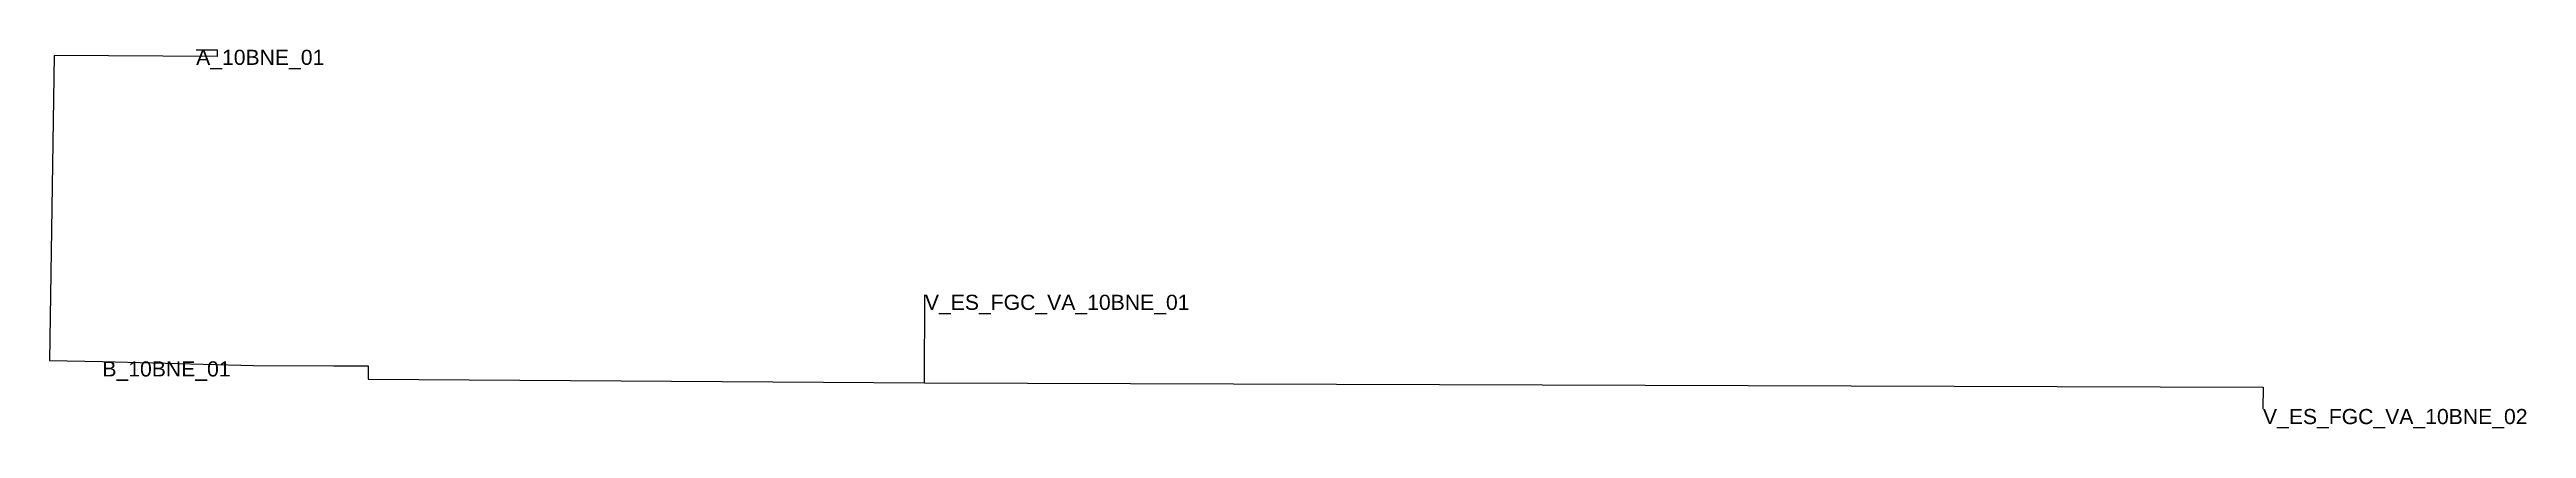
# Model space of a CAD drawing. Header units: metres. Extents: x 427761.3 to 427843.1, y 4583273.3 to 4583285.8.
import ezdxf
from ezdxf.enums import TextEntityAlignment as Align

# ---------------------------------------------------------------- set-up
doc = ezdxf.new("R2010")
doc.units = ezdxf.units.M
doc.header["$MEASUREMENT"] = 0
for name, color, linetype, lineweight, true_color in [('01_A_AccesTren_t', 40, 'Continuous', 0, 0xffd600), ('01_C_AccesExt_t', 251, 'Continuous', 0, 0x646464), ('01_I_Ascensor_l', 251, 'Continuous', 0, 0x646464), ('01_I_BarreraTarifaria_t', 251, 'Continuous', 0, 0x646464), ('01_I_Horitzontal_l', 251, 'Continuous', 0, 0x646464)]:
    doc.layers.add(name, color=color, linetype=linetype, lineweight=lineweight, true_color=true_color)
doc.styles.add('Style-Arial', font='arial.ttf')

msp = doc.modelspace()

# ---------------------------------------------------------------- linework, layer by layer
at = {"layer": '01_I_Ascensor_l'}
for p, q in [((427766.851994, 4583285.82017), (427766.850605, 4583285.599905, -10)), ((427768.052329, 4583275.394652, -10), (427770.707583, 4583275.387432, -20))]:
    msp.add_line(p, q, dxfattribs=at)
at = {"layer": '01_I_Horitzontal_l'}
for p, q in [((427766.157993, 4583285.824548), (427766.851994, 4583285.82017)), ((427790.201675, 4583274.826444, -20), (427790.215529, 4583277.732608, -20)), ((427763.063284, 4583275.532669, -10), (427768.052329, 4583275.394652, -10))]:
    msp.add_line(p, q, dxfattribs=at)
at = {"layer": '01_I_Horitzontal_l', "flags": 128}
for points, elevation in [([(427766.850605, 4583285.599905), (427761.476092, 4583285.633805), (427761.318867, 4583275.559894), (427763.063284, 4583275.532669)], -10), ([(427770.707583, 4583275.387432), (427771.842543, 4583275.380187), (427771.839757, 4583274.943657), (427790.201675, 4583274.826444)], -20), ([(427790.201675, 4583274.826444), (427834.391063, 4583274.676728), (427834.386557, 4583273.959719)], -20)]:
    msp.add_lwpolyline(points, dxfattribs=dict(at, elevation=elevation))

# ---------------------------------------------------------------- texts
at = {"layer": '01_A_AccesTren_t', "style": 'Style-Arial'}
for s, p in [('V_ES_FGC_VA_10BNE_01', (427790.215529, 4583277.732608, -20)), ('V_ES_FGC_VA_10BNE_02', (427834.386557, 4583273.959719, -20))]:
    msp.add_text(s, height=0.5, dxfattribs=at).set_placement(p, align=Align.TOP_LEFT)
at = {"layer": '01_C_AccesExt_t', "style": 'Style-Arial'}
msp.add_text('A_10BNE_01', height=0.5, dxfattribs=at).set_placement((427766.157993, 4583285.824548), align=Align.TOP_LEFT)
at = {"layer": '01_I_BarreraTarifaria_t', "style": 'Style-Arial'}
msp.add_text('B_10BNE_01', height=0.5, dxfattribs=at).set_placement((427763.063284, 4583275.532669, -10), align=Align.TOP_LEFT)

doc.saveas('drawing.dxf')
